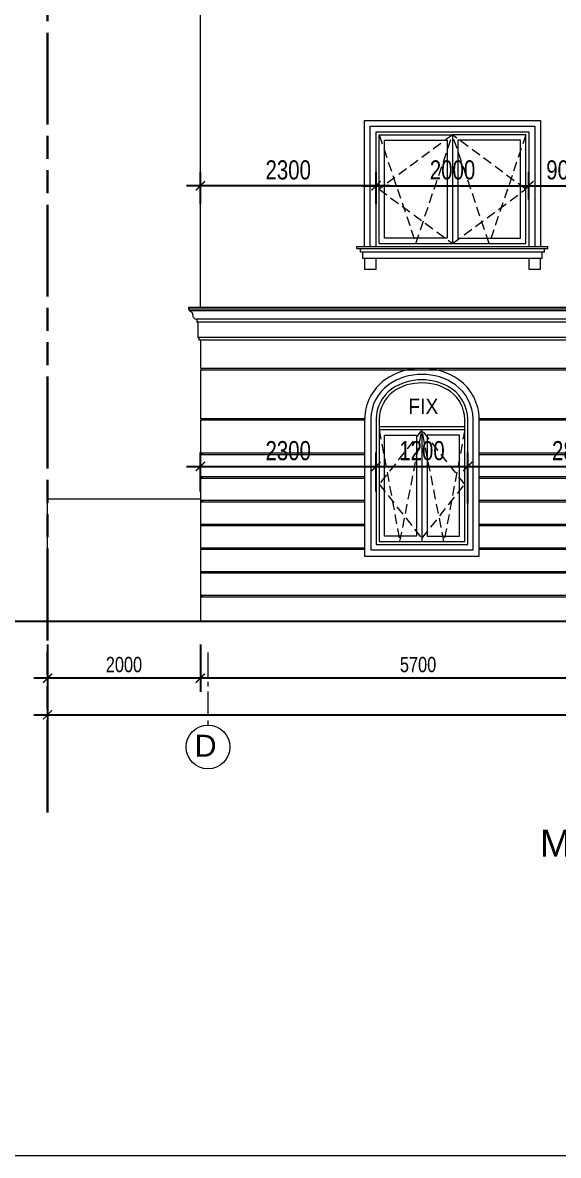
# Model space of a CAD drawing. Header units: millimetres. Extents: x -78046 to 260989, y -99288 to 158505.
# Drawn here: x 231897 to 238909, y -6424 to 8395 of the extents above; entities that cross this region are included whole.
import ezdxf
from ezdxf.enums import TextEntityAlignment as Align

# ---------------------------------------------------------------- set-up
doc = ezdxf.new("R2010")
doc.units = ezdxf.units.MM
doc.header["$LTSCALE"] = 100
doc.header["$PDMODE"] = 98
for name, pattern in [('ACAD_ISO09W100', [45, 24, -3, 6, -3, 6, -3]), ('CENTER', [50.8, 31.75, -6.35, 6.35, -6.35]), ('HIDDEN', [0.375, 0.25, -0.125])]:
    doc.linetypes.add(name, pattern=pattern)
doc.layers.get('Defpoints').update_dxf_attribs({"lineweight": 13})
for name, color, linetype, lineweight in [('-CENTER', 143, 'CENTER', 13), ('-DIM', 9, 'Continuous', 13), ('-DOOR', 137, 'Continuous', 9), ('-HATCH', 8, 'Continuous', 5), ('-HIDE', 3, 'HIDDEN', 13), ('-KH', 143, 'Continuous', 13), ('-LINE1', 7, 'Continuous', 18), ('-TEXT', 7, 'Continuous', 15), ('ranh gioi lo dat', 240, 'ACAD_ISO09W100', 30)]:
    doc.layers.add(name, color=color, linetype=linetype, lineweight=lineweight)
doc.styles.add('1', font='arial.ttf')
doc.styles.add('AVANH', font='VHAVAN_2.TTF', dxfattribs={"width": 0.8})
doc.styles.get("Standard").update_dxf_attribs({"font": 'arial.ttf'})
doc.styles.add('X-5M-DH-TUM1$0$AVANTH', font='arial.ttf', dxfattribs={"width": 0.9})
doc.dimstyles.new('C_100A3', dxfattribs={"dimscale": 100, "dimtxt": 2.5, "dimasz": 1.2, "dimexe": 1.8, "dimexo": 0, "dimgap": 0.75, "dimtad": 1, "dimdec": 0, "dimzin": 0, "dimdsep": 46, "dimtxsty": 'AVANH', "dimblk": 'ARCHTICK', "dimcen": 0, "dimdle": 1.8, "dimclrd": 256, "dimclre": 256, "dimclrt": 7, "dimadec": 0, "dimazin": 0, "dimtfac": 0.0001, "dimtdec": 0, "dimtix": 1, "dimtmove": 2, "dimatfit": 3, "dimldrblk": 'ARCHTICK', "dimfxl": 1.8, "dimtolj": 1, "dimtzin": 0, "dimarcsym": 0})

# ---------------------------------------------------------------- blocks, each defined once
blk = doc.blocks.new('_ARCHTICK')
at = {"const_width": 0.15}
blk.add_lwpolyline([(-0.5, -0.5), (0.5, 0.5)], dxfattribs=at)
blk = doc.blocks.new('*D82')
at = {"layer": '-DIM', "lineweight": -2, "transparency": 16777216}
for p, q in [((232223, 259), (232223, -362)), ((234223, 259), (234223, -362)), ((234403, -182), (232043, -182))]:
    blk.add_line(p, q, dxfattribs=at)
at = {"layer": 'Defpoints', "color": 0, "transparency": 16777216}
for p in [(232223, 259), (234223, 259), (232223, -182)]:
    blk.add_point(p, dxfattribs=at)
at = {"layer": '-DIM', "lineweight": -2, "transparency": 16777216, "xscale": 120, "yscale": 120, "zscale": 120, "rotation": 180}
blk.add_blockref('_ARCHTICK', (232223, -182), dxfattribs=at)
at = {"layer": '-DIM', "lineweight": -2, "transparency": 16777216, "xscale": 120, "yscale": 120, "zscale": 120}
blk.add_blockref('_ARCHTICK', (234223, -182), dxfattribs=at)
at = {"layer": '-DIM', "color": 7, "transparency": 16777216, "insert": (233223, -4), "char_height": 200, "attachment_point": 5, "style": 'AVANH'}
blk.add_mtext('\\A1;2000', dxfattribs=at)
blk = doc.blocks.new('*D83')
at = {"layer": '-DIM', "lineweight": -2, "transparency": 16777216}
for p, q in [((232223, 259), (232223, -840)), ((251923, 259), (251923, -840)), ((232043, -660), (252103, -660))]:
    blk.add_line(p, q, dxfattribs=at)
at = {"layer": 'Defpoints', "color": 0, "transparency": 16777216}
for p in [(232223, 259), (251923, 259), (251923, -660)]:
    blk.add_point(p, dxfattribs=at)
at = {"layer": '-DIM', "lineweight": -2, "transparency": 16777216, "xscale": 120, "yscale": 120, "zscale": 120, "rotation": 180}
blk.add_blockref('_ARCHTICK', (232223, -660), dxfattribs=at)
at = {"layer": '-DIM', "lineweight": -2, "transparency": 16777216, "xscale": 120, "yscale": 120, "zscale": 120}
blk.add_blockref('_ARCHTICK', (251923, -660), dxfattribs=at)
at = {"layer": '-DIM', "color": 7, "transparency": 16777216, "insert": (242073, -482), "char_height": 200, "attachment_point": 5, "style": 'AVANH'}
blk.add_mtext('\\A1;19700', dxfattribs=at)
blk = doc.blocks.new('*D172')
at = {"layer": 'Defpoints', "lineweight": -2, "transparency": 16777216}
for p, q in [((234223, 2261), (234223, 2770)), ((236524, 2261), (236524, 2770)), ((234043, 2590), (236704, 2590))]:
    blk.add_line(p, q, dxfattribs=at)
at = {"layer": 'Defpoints', "color": 0, "transparency": 16777216}
for p in [(236524, 2590), (234223, 2261), (236524, 2261)]:
    blk.add_point(p, dxfattribs=at)
at = {"layer": 'Defpoints', "lineweight": -2, "transparency": 16777216, "xscale": 120, "yscale": 120, "zscale": 120, "rotation": 180}
blk.add_blockref('_ARCHTICK', (234223, 2590), dxfattribs=at)
at = {"layer": 'Defpoints', "lineweight": -2, "transparency": 16777216, "xscale": 120, "yscale": 120, "zscale": 120}
blk.add_blockref('_ARCHTICK', (236524, 2590), dxfattribs=at)
at = {"layer": 'Defpoints', "color": 7, "transparency": 16777216, "insert": (235373, 2794), "char_height": 250, "attachment_point": 5, "style": 'AVANH'}
blk.add_mtext('\\A1;2300', dxfattribs=at)
blk = doc.blocks.new('*D174')
at = {"layer": 'Defpoints', "lineweight": -2, "transparency": 16777216}
for p, q in [((234223, 6019), (234223, 6442)), ((236524, 6019), (236524, 6442)), ((236704, 6262), (234043, 6262))]:
    blk.add_line(p, q, dxfattribs=at)
at = {"layer": 'Defpoints', "color": 0, "transparency": 16777216}
for p in [(234223, 6262), (234223, 6019), (236524, 6019)]:
    blk.add_point(p, dxfattribs=at)
at = {"layer": 'Defpoints', "lineweight": -2, "transparency": 16777216, "xscale": 120, "yscale": 120, "zscale": 120, "rotation": 180}
blk.add_blockref('_ARCHTICK', (234223, 6262), dxfattribs=at)
at = {"layer": 'Defpoints', "lineweight": -2, "transparency": 16777216, "xscale": 120, "yscale": 120, "zscale": 120}
blk.add_blockref('_ARCHTICK', (236524, 6262), dxfattribs=at)
at = {"layer": 'Defpoints', "color": 7, "transparency": 16777216, "insert": (235373, 6467), "char_height": 250, "attachment_point": 5, "style": 'AVANH'}
blk.add_mtext('\\A1;2300', dxfattribs=at)
blk = doc.blocks.new('*D175')
at = {"layer": 'Defpoints', "lineweight": -2, "transparency": 16777216}
for p, q in [((236524, 2261), (236524, 2770)), ((237724, 2404), (237724, 2770)), ((236344, 2590), (237904, 2590))]:
    blk.add_line(p, q, dxfattribs=at)
at = {"layer": 'Defpoints', "color": 0, "transparency": 16777216}
for p in [(237724, 2590), (237724, 2404), (236524, 2261)]:
    blk.add_point(p, dxfattribs=at)
at = {"layer": 'Defpoints', "lineweight": -2, "transparency": 16777216, "xscale": 120, "yscale": 120, "zscale": 120, "rotation": 180}
blk.add_blockref('_ARCHTICK', (236524, 2590), dxfattribs=at)
at = {"layer": 'Defpoints', "lineweight": -2, "transparency": 16777216, "xscale": 120, "yscale": 120, "zscale": 120}
blk.add_blockref('_ARCHTICK', (237724, 2590), dxfattribs=at)
at = {"layer": 'Defpoints', "color": 7, "transparency": 16777216, "insert": (237124, 2794), "char_height": 250, "attachment_point": 5, "style": 'AVANH'}
blk.add_mtext('\\A1;1200', dxfattribs=at)
blk = doc.blocks.new('*D176')
at = {"layer": 'Defpoints', "lineweight": -2, "transparency": 16777216}
for p, q in [((237724, 2103), (237724, 2770)), ((240524, 2103), (240524, 2770)), ((237544, 2590), (240704, 2590))]:
    blk.add_line(p, q, dxfattribs=at)
at = {"layer": 'Defpoints', "color": 0, "transparency": 16777216}
for p in [(240524, 2590), (237724, 2103), (240524, 2103)]:
    blk.add_point(p, dxfattribs=at)
at = {"layer": 'Defpoints', "lineweight": -2, "transparency": 16777216, "xscale": 120, "yscale": 120, "zscale": 120, "rotation": 180}
blk.add_blockref('_ARCHTICK', (237724, 2590), dxfattribs=at)
at = {"layer": 'Defpoints', "lineweight": -2, "transparency": 16777216, "xscale": 120, "yscale": 120, "zscale": 120}
blk.add_blockref('_ARCHTICK', (240524, 2590), dxfattribs=at)
at = {"layer": 'Defpoints', "color": 7, "transparency": 16777216, "insert": (239124, 2794), "char_height": 250, "attachment_point": 5, "style": 'AVANH'}
blk.add_mtext('\\A1;2800', dxfattribs=at)
blk = doc.blocks.new('*D178')
at = {"layer": 'Defpoints', "lineweight": -2, "transparency": 16777216}
for p, q in [((236524, 6083), (236524, 6442)), ((238524, 6083), (238524, 6442)), ((236344, 6262), (238704, 6262))]:
    blk.add_line(p, q, dxfattribs=at)
at = {"layer": 'Defpoints', "color": 0, "transparency": 16777216}
for p in [(238524, 6262), (236524, 6083), (238524, 6083)]:
    blk.add_point(p, dxfattribs=at)
at = {"layer": 'Defpoints', "lineweight": -2, "transparency": 16777216, "xscale": 120, "yscale": 120, "zscale": 120, "rotation": 180}
blk.add_blockref('_ARCHTICK', (236524, 6262), dxfattribs=at)
at = {"layer": 'Defpoints', "lineweight": -2, "transparency": 16777216, "xscale": 120, "yscale": 120, "zscale": 120}
blk.add_blockref('_ARCHTICK', (238524, 6262), dxfattribs=at)
at = {"layer": 'Defpoints', "color": 7, "transparency": 16777216, "insert": (237524, 6467), "char_height": 250, "attachment_point": 5, "style": 'AVANH'}
blk.add_mtext('\\A1;2000', dxfattribs=at)
blk = doc.blocks.new('*D179')
at = {"layer": 'Defpoints', "lineweight": -2, "transparency": 16777216}
for p, q in [((238524, 6083), (238524, 6442)), ((239424, 6050), (239424, 6442)), ((238344, 6262), (239604, 6262))]:
    blk.add_line(p, q, dxfattribs=at)
at = {"layer": 'Defpoints', "color": 0, "transparency": 16777216}
for p in [(239424, 6262), (238524, 6083), (239424, 6050)]:
    blk.add_point(p, dxfattribs=at)
at = {"layer": 'Defpoints', "lineweight": -2, "transparency": 16777216, "xscale": 120, "yscale": 120, "zscale": 120, "rotation": 180}
blk.add_blockref('_ARCHTICK', (238524, 6262), dxfattribs=at)
at = {"layer": 'Defpoints', "lineweight": -2, "transparency": 16777216, "xscale": 120, "yscale": 120, "zscale": 120}
blk.add_blockref('_ARCHTICK', (239424, 6262), dxfattribs=at)
at = {"layer": 'Defpoints', "color": 7, "transparency": 16777216, "insert": (238974, 6467), "char_height": 250, "attachment_point": 5, "style": 'AVANH'}
blk.add_mtext('\\A1;900', dxfattribs=at)
blk = doc.blocks.new('*D365')
at = {"layer": '-DIM', "lineweight": -2, "transparency": 16777216}
for p, q in [((234223, 259), (234223, -362)), ((239923, 259), (239923, -362)), ((240103, -182), (234043, -182))]:
    blk.add_line(p, q, dxfattribs=at)
at = {"layer": 'Defpoints', "color": 0, "transparency": 16777216}
for p in [(234223, 259), (239923, 259), (234223, -182)]:
    blk.add_point(p, dxfattribs=at)
at = {"layer": '-DIM', "lineweight": -2, "transparency": 16777216, "xscale": 120, "yscale": 120, "zscale": 120, "rotation": 180}
blk.add_blockref('_ARCHTICK', (234223, -182), dxfattribs=at)
at = {"layer": '-DIM', "lineweight": -2, "transparency": 16777216, "xscale": 120, "yscale": 120, "zscale": 120}
blk.add_blockref('_ARCHTICK', (239923, -182), dxfattribs=at)
at = {"layer": '-DIM', "color": 7, "transparency": 16777216, "insert": (237073, -4), "char_height": 200, "attachment_point": 5, "style": 'AVANH'}
blk.add_mtext('\\A1;5700', dxfattribs=at)

msp = doc.modelspace()

# ---------------------------------------------------------------- linework, layer by layer
at = {"layer": '-CENTER', "ltscale": 0.1}
msp.add_line((234322.8, 152.6), (234322.8, -796.2), dxfattribs=at)
at = {"layer": '-DOOR', "lineweight": 9}
for p, q in [((236563.5, 5506.6), (236563.5, 6926.6)), ((236563.5, 6926.6), (237523.6, 6926.6)), ((236633.5, 6856.6), (237453.6, 6856.6)), ((236633.5, 5576.6), (236633.5, 6856.6)), ((237453.6, 6856.6), (237453.6, 5576.6)), ((237523.6, 6926.6), (237523.6, 5506.6)), ((238483.7, 6926.6), (237523.6, 6926.6)), ((238413.7, 6856.6), (237593.6, 6856.6)), ((237593.6, 6856.6), (237593.6, 5576.6)), ((238413.7, 5576.6), (238413.7, 6856.6)), ((238483.7, 5506.6), (238483.7, 6926.6)), ((236563.5, 5506.6), (237523.6, 5506.6)), ((237453.6, 5576.6), (236633.5, 5576.6)), ((237523.6, 5506.6), (238483.7, 5506.6)), ((237593.6, 5576.6), (238413.7, 5576.6)), ((237683.9, 3106.6), (236563.7, 3106.6)), ((237683.9, 3066.6), (236563.7, 3066.6)), ((237123.8, 3066.6), (237123.8, 1606.8))]:
    msp.add_line(p, q, dxfattribs=at)
for points in [[(237053.8, 1676.8), (236633.7, 1676.8), (236633.7, 2996.6), (237053.8, 2996.6)], [(237193.8, 1676.8), (237613.9, 1676.8), (237613.9, 2996.6), (237193.8, 2996.6)]]:
    msp.add_lwpolyline(points, close=True, dxfattribs=at)
at = {"layer": '-HATCH'}
for p, q in [((236447.2, 5466.6), (236447.2, 7042.9)), ((236447.2, 7042.9), (238600, 7042.9)), ((238600, 7042.9), (238600, 5466.6)), ((238728.7, 5436.6), (236318.5, 5436.6)), ((238698.7, 5391.6), (236348.5, 5391.6)), ((239460.8, 4646.6), (234077, 4646.6)), ((250861.5, 4646.6), (234077, 4646.6)), ((250861.5, 4626.6), (234077, 4626.6)), ((239461.4, 4626.6), (234078.4, 4626.6)), ((250768, 4516.6), (234177, 4516.6)), ((250761.5, 4476.7), (234188.3, 4476.7)), ((250739.7, 4275.6), (234199.9, 4275.6)), ((234223.2, 3872.8), (249223.1, 3873.3)), ((234223.3, 3852.8), (249223.1, 3853.3)), ((236383.6, 3213.8), (234223.3, 3213.8)), ((236380.4, 3193.8), (234223.3, 3193.8)), ((240385.6, 3213.8), (237863.8, 3213.8)), ((240382.1, 3193.8), (237867.1, 3193.8)), ((234223.2, 2766.7), (236373.7, 2766.7)), ((234223.3, 2746.7), (236373.7, 2746.7)), ((234251.8, 2766.7), (235723.3, 2766.7)), ((234251.8, 2746.7), (235723.3, 2746.7)), ((237873.9, 2766.7), (240372.5, 2766.7)), ((237873.9, 2746.7), (240372.5, 2746.7)), ((234223.3, 2456.4), (236373.7, 2456.4)), ((234223.3, 2436.4), (236373.7, 2436.4)), ((237873.9, 2456.4), (240372.5, 2456.4)), ((237873.9, 2436.4), (240372.5, 2436.4)), ((234223.3, 2146), (236373.6, 2146)), ((234223.3, 2126), (236373.6, 2126)), ((237873.9, 2146), (240372.5, 2146)), ((237873.9, 2126), (240372.5, 2126)), ((234223.3, 1835.7), (236373.6, 1835.7)), ((234223.3, 1815.7), (236373.6, 1815.7)), ((237873.9, 1835.7), (240372.5, 1835.7)), ((237873.9, 1815.7), (240372.5, 1815.7)), ((234223.3, 1525.4), (236373.6, 1525.4)), ((234223.3, 1505.4), (236373.6, 1505.4)), ((237873.9, 1525.4), (240372.5, 1525.4)), ((237873.9, 1505.4), (240372.5, 1505.4)), ((234223.3, 1215), (249223.1, 1215)), ((234223.3, 1195), (249223.1, 1195)), ((234223.3, 904.7), (249223.1, 904.7)), ((234223.3, 884.7), (249223.1, 884.7))]:
    msp.add_line(p, q, dxfattribs=at)
at = {"layer": '-HIDE', "ltscale": 5}
for points in [[(237523.6, 6926.6), (236563.5, 6216.6), (237523.6, 5506.6), (238483.1, 6215.8), (237523.6, 6926.6)], [(236563.5, 6926.6), (237043.6, 5506.6), (237523.6, 6926.6)], [(238483.7, 6926.6), (238003.7, 5506.6), (237523.6, 6926.6)], [(236563.7, 3066.8), (236835.6, 1606.8), (237123.6, 3066.5)], [(237123.8, 3066.6), (236563.7, 2356.6), (237123.8, 1646.6), (237683.9, 2356.6), (237123.8, 3066.6)], [(237683.9, 3066.8), (237412, 1606.8), (237124, 3066.5)]]:
    msp.add_lwpolyline(points, dxfattribs=at)
at = {"layer": '-KH'}
msp.add_circle((234322.8, -1082.5), 286.3, dxfattribs=at)
at = {"layer": '-LINE1', "color": 0, "lineweight": 20}
for p, q in [((234223.3, 4666.6), (234223.3, 11166.7)), ((236373.5, 5466.6), (236373.5, 7116.6)), ((236373.5, 7116.6), (238673.7, 7116.6)), ((238673.7, 7116.6), (238673.7, 5466.6)), ((236523.5, 5466.6), (236523.5, 6966.6)), ((236523.5, 6966.6), (238523.7, 6966.6)), ((238523.7, 6966.6), (238523.7, 5466.6)), ((236273.5, 5436.6), (236273.5, 5466.6)), ((236273.5, 5466.6), (236373.5, 5466.6)), ((236318.5, 5436.6), (236273.5, 5436.6)), ((236318.5, 5391.6), (236318.5, 5436.6)), ((236348.5, 5391.6), (236318.5, 5391.6)), ((236348.5, 5311.6), (236348.5, 5391.6)), ((236373.5, 5466.6), (236447.2, 5466.6)), ((236447.2, 5466.6), (236523.5, 5466.6)), ((236523.5, 5466.6), (238523.7, 5466.6)), ((238523.7, 5466.6), (238600, 5466.6)), ((238600, 5466.6), (238673.7, 5466.6)), ((238673.7, 5466.6), (238773.7, 5466.6)), ((238698.7, 5311.6), (238698.7, 5391.6)), ((238728.7, 5391.6), (238698.7, 5391.6)), ((238728.7, 5391.6), (238728.7, 5436.6)), ((238773.7, 5436.6), (238728.7, 5436.6)), ((238773.7, 5436.6), (238773.7, 5466.6)), ((236373.5, 5311.6), (236348.5, 5311.6)), ((236373.5, 5311.6), (236373.5, 5310.8)), ((236523.5, 5311.6), (236373.5, 5311.6)), ((236373.5, 5310.8), (236373.5, 5167.2)), ((238523.7, 5311.6), (236523.5, 5311.6)), ((236523.5, 5167.2), (236523.5, 5311.6)), ((238523.7, 5312.7), (238673.7, 5312.7)), ((238673.7, 5311.6), (238523.7, 5311.6)), ((238523.7, 5311.6), (238523.7, 5168.4)), ((238698.7, 5311.6), (238673.7, 5311.6)), ((238673.7, 5168.4), (238673.7, 5311.6)), ((236523.5, 5167.2), (236373.5, 5167.2)), ((238673.7, 5167.2), (238523.7, 5167.2)), ((234223.3, 4246.7), (234223.2, 3872.8)), ((234243.2, 3852.8), (234243.2, 3872.8)), ((234223.3, 3852.8), (234223.3, 3213.8)), ((234223.3, 3193.8), (234223.2, 2766.7)), ((234243.2, 3193.8), (234243.2, 3213.8)), ((234223.3, 2766.7), (234243.3, 2766.7)), ((234223.3, 2746.7), (234223.3, 566.6)), ((234243.3, 2746.7), (234223.3, 2746.7)), ((234243.3, 2766.7), (234243.3, 2746.7)), ((234243.3, 2456.4), (234243.3, 2436.4)), ((234243.3, 2146), (234243.3, 2126)), ((234243.3, 1835.7), (234243.3, 1815.7)), ((234243.3, 1525.4), (234243.3, 1505.4)), ((234243.3, 1215), (234243.3, 1195)), ((234243.3, 904.7), (234243.3, 884.7)), ((234223.3, 566.6), (251978.5, 566.6))]:
    msp.add_line(p, q, dxfattribs=at)
at = {"layer": '-LINE1'}
msp.add_lwpolyline([(221089.3, -6424), (260989.3, -6424), (260989.3, 21791), (221089.3, 21791)], close=True, dxfattribs=at)
at = {"layer": '-LINE1', "color": 0, "lineweight": 20}
for points in [[(250722.5, 4666.6), (234068, 4666.6), (234068, 4646.9), (234077, 4646.9), (234077, 4626.9, -0.3522811), (234122, 4572.7, 0.4254581), (234177, 4516.9), (234177, 4477), (234188.3, 4477), (234188.3, 4284.4, 0.4123353), (234196, 4276.8, -0.4067079), (234203.3, 4269.4), (234203.3, 4246.7), (250735.2, 4246.7)], [(236373.5, 1416.8), (237873.9, 1416.8), (237873.9, 3211.3, 0.2346642), (237608.3, 3722.1, 0.1617303), (237123.7, 3871.2, 0.1617303), (236639.2, 3722.1, 0.2346642), (236373.5, 3211.3), (236373.5, 1416.8)]]:
    msp.add_lwpolyline(points, format="xyb", dxfattribs=at)
for points in [[(236453.5, 1496.8), (237793.9, 1496.8), (237793.9, 3210.6, 0.2339837), (237561.7, 3657.1, 0.1623159), (237123.7, 3791.2, 0.1623159), (236685.7, 3657.1, 0.2339837), (236453.5, 3210.6)], [(236523.5, 1566.8), (237723.9, 1566.8), (237723.9, 3209.8, 0.2332387), (237521, 3600.1, 0.1629434), (237123.7, 3721.1, 0.1629434), (236726.5, 3600.1, 0.2332387), (236523.5, 3209.8)], [(236563.5, 1606.8), (237683.9, 1606.8), (237683.9, 3209.4, 0.2327272), (237497.7, 3567.6, 0.1633646), (237123.7, 3681.1, 0.1633646), (236749.8, 3567.6, 0.2327272), (236563.5, 3209.4)]]:
    msp.add_lwpolyline(points, format="xyb", close=True, dxfattribs=at)
msp.add_lwpolyline([(232223.3, 2166.9), (234223.3, 2166.9), (234223.3, 566.6), (232223.3, 566.6)], close=True, dxfattribs=at)
at = {"color": 2}
msp.add_line((229543, 566.6), (253030.4, 566.6), dxfattribs=at)
at = {"layer": 'ranh gioi lo dat', "ltscale": 0.5}
msp.add_line((232223.3, -1936.5), (232223.3, 19175.5), dxfattribs=at)

# ---------------------------------------------------------------- texts
at = {"layer": '-TEXT', "color": 2, "style": 'X-5M-DH-TUM1$0$AVANTH', "width": 0.9}
msp.add_text('FIX', height=200, dxfattribs=at).set_placement((236946.6, 3274.1))
at = {"layer": '-TEXT', "color": 2, "style": '1'}
msp.add_text('D', height=286.3, dxfattribs=at).set_placement((234291.4, -1064.5), align=Align.MIDDLE_CENTER)
at = {"layer": '-TEXT', "color": 4}
msp.add_text('MẶT ĐỨNG TRỤC D-A (M3)', height=350, dxfattribs=at).set_placement((241810.3, -2515.2), align=Align.CENTER)

# ---------------------------------------------------------------- dimensions: what is measured, and where the dimension line sits
at = {"layer": '-DIM'}
for base, p1, p2, picture, middle in [((232223.3, -182), (234223.3, 258.6), (232223.3, 258.6), '*D82', (233223.3, -3.6)), ((251923.1, -660.1), (232223.3, 258.6), (251923.1, 258.6), '*D83', (242073.2, -481.7))]:
    dim = msp.add_linear_dim(base=base, p1=p1, p2=p2, dimstyle='C_100A3', override={"dimtxt": 2}, dxfattribs=at)
    dim.commit()
    dim.dimension.update_dxf_attribs({"geometry": picture, "text_midpoint": middle})
dim = msp.add_linear_dim(base=(234222.8, -182), p1=(239922.7, 258.6), p2=(234222.8, 258.6), angle=180, dimstyle='C_100A3', override={"dimtxt": 2}, dxfattribs=at)
dim.commit()
dim.dimension.update_dxf_attribs({"geometry": '*D365', "text_midpoint": (237072.8, -3.6)})
at = {"layer": 'Defpoints', "color": 2}
for base, p1, p2, picture, middle in [((234223.3, 6262.5), (236523.5, 6019.1), (234223.3, 6019.1), '*D174', (235373.4, 6466.8)), ((238523.7, 6262.5), (236523.5, 6083), (238523.7, 6083), '*D178', (237523.6, 6466.8)), ((239423.8, 6262.5), (238523.7, 6083), (239423.8, 6050.2), '*D179', (238973.7, 6466.8)), ((236523.6, 2589.9), (234223.3, 2260.6), (236523.6, 2260.8), '*D172', (235373.5, 2794.2)), ((237723.9, 2589.9), (236523.6, 2260.8), (237723.9, 2404.4), '*D175', (237123.8, 2794.2)), ((240523.6, 2589.9), (237723.9, 2103), (240523.6, 2103), '*D176', (239123.8, 2794.2))]:
    dim = msp.add_linear_dim(base=base, p1=p1, p2=p2, dimstyle='C_100A3', dxfattribs=at)
    dim.commit()
    dim.dimension.update_dxf_attribs({"geometry": picture, "text_midpoint": middle})

doc.saveas('drawing.dxf')
